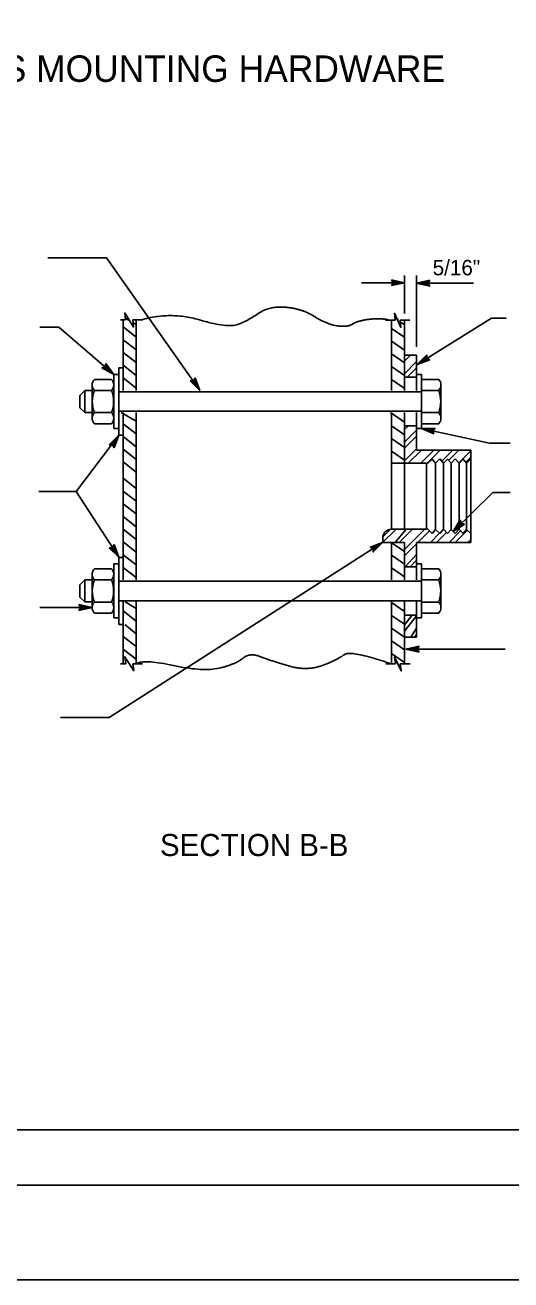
# Model space of a CAD drawing. Extents: x -893 to 867, y -474 to 712.
# Drawn here: x -174 to 46, y -474 to 95 of the extents above; entities that cross this region are included whole.
import ezdxf

# ---------------------------------------------------------------- set-up
doc = ezdxf.new("R2010")
doc.units = 0
for name, color, linetype in [('border_PLOTTING-ELEMENTS', 7, 'Continuous'), ('border_rw_22x34_Cut_Lines', 7, 'Continuous'), ('border_SHEET', 7, 'Continuous'), ('es_DETAIL', 7, 'Continuous'), ('es_DETAIL-anno', 7, 'Continuous')]:
    doc.layers.add(name, color=color, linetype=linetype)

msp = doc.modelspace()

# ---------------------------------------------------------------- linework, layer by layer
at = {"layer": 'border_PLOTTING-ELEMENTS'}
for points in [[(-893.46, -474.05), (866.55, -474.05), (866.55, 711.96), (-893.46, 711.96)], [(-863.46, 668.96), (836.55, 668.96), (836.55, -431.05), (-863.46, -431.05)]]:
    msp.add_lwpolyline(points, close=True, dxfattribs=at)
at = {"layer": 'border_rw_22x34_Cut_Lines'}
msp.add_lwpolyline([(-863.46, 668.96), (836.55, 668.96), (836.55, -431.05), (-863.46, -431.05)], close=True, dxfattribs=at)
at = {"layer": 'border_SHEET'}
msp.add_line((811.55, -406.05), (-813.46, -406.05), dxfattribs=at)
at = {"layer": 'es_DETAIL'}
for p, q in [((-128.76, -39.03), (-131.14, -39.03)), ((-129.92, -70.99), (-129.92, -39.03)), ((-128.98, -38.16), (-127.35, -39.1)), ((-121.16, -39.03), (-125.56, -39.03)), ((-123.94, -39.03), (-123.94, -70.99)), ((-6.51, -39.18), (-10.91, -39.18)), ((-8.26, -70.99), (-8.26, -39.18)), ((-6.66, -38.01), (-5.07, -38.93)), ((0.07, -39.18), (-4.33, -39.18)), ((-2.28, -54.99), (-2.28, -39.18)), ((-129.92, -42.19), (-123.94, -46.81)), ((-125.59, -40.12), (-123.94, -41.07)), ((-8.26, -42.86), (-2.11, -47)), ((-4.23, -40), (-2.28, -41.13)), ((-129.92, -47.96), (-123.94, -52.58)), ((-8.26, -48.63), (-2.28, -52.67)), ((-129.92, -53.73), (-123.94, -58.35)), ((-8.26, -54.4), (-2.28, -58.45)), ((-2.28, -64.99), (-2.28, -54.99)), ((-2.28, -54.99), (3.18, -54.99)), ((3.18, -54.99), (3.18, -64.99)), ((-131.92, -60.77), (-131.92, -91.21)), ((-131.92, -60.77), (-129.92, -60.77)), ((-129.92, -59.51), (-123.94, -64.13)), ((-129.92, -70.99), (-129.92, -60.77)), ((-8.26, -60.18), (-2.28, -64.22)), ((-142.94, -65.93), (-135.16, -65.93)), ((-134.14, -63.77), (-131.92, -63.77)), ((-134.14, -63.77), (-134.14, -88.21)), ((-129.92, -65.28), (-123.94, -69.9)), ((-8.26, -65.95), (-2.46, -69.89)), ((-2.28, -64.99), (-2.28, -70.99)), ((3.18, -64.99), (-2.28, -64.99)), ((-2.25, -63.33), (-2.25, -63.33)), ((-2.25, -63.33), (-2.25, -63.33)), ((-2.25, -63.33), (-2.25, -63.33)), ((-2.25, -63.33), (-2.25, -63.33)), ((5.4, -63.77), (3.18, -63.77)), ((3.18, -64.99), (3.18, -70.99)), ((5.4, -88.21), (5.4, -63.77)), ((13.18, -65.93), (5.4, -65.93)), ((-149.51, -73.21), (-147.29, -70.99)), ((-149.51, -78.77), (-149.51, -73.21)), ((-143.96, -70.99), (-147.29, -70.99)), ((-147.29, -80.99), (-147.29, -70.99)), ((-143.96, -68.44), (-143.96, -83.53)), ((-142.94, -70.96), (-135.16, -70.96)), ((-131.92, -80.99), (-131.92, -70.99)), ((-131.92, -71.59), (5.4, -71.59)), ((13.18, -70.96), (5.4, -70.96)), ((5.4, -80.99), (5.4, -70.99)), ((14.19, -83.53), (14.19, -68.44)), ((-149.51, -78.77), (-147.29, -80.99)), ((-143.96, -80.99), (-147.29, -80.99)), ((-142.94, -81.02), (-135.16, -81.02)), ((-131.92, -80.39), (5.4, -80.39)), ((-130.72, -80.99), (-123.94, -84.9)), ((-129.92, -80.99), (-129.92, -146.61)), ((-129.92, -91.21), (-129.92, -80.99)), ((-123.94, -80.99), (-123.94, -156.83)), ((-8.68, -80.99), (-2.28, -85.27)), ((-8.26, -103.65), (-8.26, -80.99)), ((-2.28, -80.99), (-2.28, -80.99)), ((-2.28, -80.99), (-2.28, -86.99)), ((3.18, -80.99), (3.18, -86.99)), ((13.18, -81.02), (5.4, -81.02)), ((-142.94, -86.05), (-135.16, -86.05)), ((-134.14, -88.21), (-131.92, -88.21)), ((-129.92, -86.05), (-123.94, -90.67)), ((-8.26, -87), (-2.28, -91.05)), ((3.18, -86.99), (-2.28, -86.99)), ((-2.28, -86.99), (-2.28, -103.99)), ((3.18, -97.99), (3.18, -86.99)), ((5.4, -88.21), (3.18, -88.21)), ((13.18, -86.05), (5.4, -86.05)), ((-129.92, -91.21), (-131.92, -91.21)), ((-129.92, -91.83), (-123.94, -96.45)), ((-8.26, -92.78), (-2.28, -96.82)), ((-129.92, -97.6), (-123.94, -102.22)), ((-8.26, -98.55), (-2.28, -102.59)), ((-2.25, -100.31), (-2.25, -100.31)), ((27.72, -97.99), (3.18, -97.99)), ((7.72, -104.53), (10.18, -102.06)), ((10.18, -102.06), (11.78, -103.85)), ((11.78, -103.85), (13.64, -101.99)), ((13.64, -101.99), (15.36, -103.92)), ((15.36, -103.92), (17.22, -102.06)), ((17.22, -102.06), (18.82, -103.85)), ((18.82, -103.85), (20.68, -101.99)), ((20.68, -101.99), (22.4, -103.92)), ((22.4, -103.92), (24.26, -102.06)), ((24.26, -102.06), (25.86, -103.85)), ((25.86, -103.85), (27.72, -101.99)), ((27.72, -101.99), (27.72, -97.99)), ((27.72, -101.99), (27.72, -135.83)), ((-129.92, -103.38), (-123.94, -107.99)), ((-8.26, -133.83), (-8.26, -103.65)), ((7.72, -103.99), (-8.26, -103.99)), ((-2.28, -103.99), (7.72, -103.99)), ((-2.28, -103.99), (-2.28, -133.64)), ((7.72, -103.99), (7.72, -133.29)), ((7.72, -103.99), (7.72, -104.53)), ((11.78, -133.97), (11.78, -103.85)), ((15.36, -133.9), (15.36, -103.92)), ((18.8, -133.97), (18.82, -103.85)), ((22.4, -133.9), (22.4, -103.92)), ((25.86, -133.97), (25.86, -103.85)), ((-129.92, -110.76), (-123.94, -115.38)), ((-129.92, -116.53), (-123.94, -121.15)), ((-129.92, -122.31), (-123.94, -126.93)), ((-129.92, -128.08), (-123.94, -132.7)), ((-129.92, -133.85), (-123.94, -138.47)), ((-8.18, -133.83), (7.72, -133.83)), ((7.72, -133.83), (7.72, -133.29)), ((7.72, -133.29), (10.18, -135.76)), ((11.78, -133.97), (10.18, -135.76)), ((10.18, -135.76), (11.78, -133.97)), ((13.64, -135.83), (11.78, -133.97)), ((11.78, -133.97), (13.64, -135.83)), ((13.64, -135.83), (15.36, -133.9)), ((15.36, -133.9), (17.22, -135.76)), ((18.82, -133.97), (17.22, -135.76)), ((17.22, -135.76), (18.82, -133.97)), ((20.68, -135.83), (18.82, -133.97)), ((18.82, -133.97), (20.68, -135.83)), ((20.68, -135.83), (22.4, -133.9)), ((22.4, -133.9), (24.26, -135.76)), ((25.86, -133.97), (24.26, -135.76)), ((24.26, -135.76), (25.86, -133.97)), ((27.72, -135.83), (25.86, -133.97)), ((25.86, -133.97), (27.72, -135.83)), ((27.72, -135.83), (27.72, -139.83)), ((-129.92, -139.63), (-123.94, -144.25)), ((-12.18, -139.87), (-12.18, -137.83)), ((-2.28, -139.83), (-12.18, -139.83)), ((-8.33, -139.83), (-2.28, -143.91)), ((-8.26, -139.87), (-8.26, -139.83)), ((-8.26, -156.83), (-8.26, -139.87)), ((-2.28, -150.83), (-2.28, -139.83)), ((27.72, -139.83), (3.18, -139.83)), ((3.18, -139.83), (3.18, -156.83)), ((-131.92, -146.61), (-131.92, -177.05)), ((-131.92, -146.61), (-129.92, -146.61)), ((-129.92, -145.4), (-123.94, -150.02)), ((-129.92, -156.83), (-129.92, -146.61)), ((-8.26, -145.64), (-2.28, -149.68)), ((-142.94, -151.77), (-135.16, -151.77)), ((-134.14, -149.61), (-131.92, -149.61)), ((-134.14, -149.61), (-134.14, -174.05)), ((-129.92, -151.18), (-123.79, -155.88)), ((-8.26, -151.41), (-2.28, -155.46)), ((-2.28, -150.83), (-2.28, -156.83)), ((3.18, -150.83), (-2.28, -150.83)), ((5.4, -149.61), (3.18, -149.61)), ((3.18, -150.83), (3.18, -149.61)), ((5.4, -174.05), (5.4, -149.61)), ((13.18, -151.77), (5.4, -151.77)), ((-149.51, -159.05), (-147.29, -156.83)), ((-149.51, -164.61), (-149.51, -159.05)), ((-143.96, -156.83), (-147.29, -156.83)), ((-147.29, -166.83), (-147.29, -156.83)), ((-143.96, -154.28), (-143.96, -169.37)), ((-142.94, -156.8), (-135.16, -156.8)), ((-131.92, -166.83), (-131.92, -156.83)), ((-131.92, -157.43), (5.4, -157.43)), ((13.18, -156.8), (5.4, -156.8)), ((5.4, -166.83), (5.4, -156.83)), ((14.19, -169.37), (14.19, -154.28)), ((-149.51, -164.61), (-147.29, -166.83)), ((-143.96, -166.83), (-147.29, -166.83)), ((-142.94, -166.86), (-135.16, -166.86)), ((-131.92, -166.23), (5.4, -166.23)), ((-129.92, -177.05), (-129.92, -166.83)), ((-128.93, -166.83), (-123.94, -169.71)), ((-123.94, -166.83), (-123.94, -194.82)), ((-8.26, -194.89), (-8.26, -166.83)), ((-8.26, -167.11), (-2.28, -171.15)), ((-2.28, -166.83), (-2.28, -172.83)), ((3.18, -166.83), (3.18, -172.83)), ((13.18, -166.86), (5.4, -166.86)), ((-142.94, -171.89), (-135.16, -171.89)), ((-134.14, -174.05), (-131.92, -174.05)), ((-129.92, -170.86), (-129.92, -194.7)), ((-129.92, -170.86), (-123.94, -175.48)), ((-8.26, -172.88), (-2.28, -176.93)), ((-2.28, -182.83), (-2.28, -172.83)), ((-2.28, -182.83), (-2.28, -172.83)), ((-2.28, -172.83), (3.18, -172.83)), ((3.18, -172.83), (3.18, -182.83)), ((5.4, -174.05), (3.18, -174.05)), ((13.18, -171.89), (5.4, -171.89)), ((-131.92, -177.05), (-129.92, -177.05)), ((-129.2, -177.05), (-123.94, -181.25)), ((-8.26, -178.66), (-2.28, -182.7)), ((-129.92, -182.41), (-123.94, -187.03)), ((-8.26, -184.43), (-2.28, -188.47)), ((-2.28, -182.83), (-2.28, -194.89)), ((3.18, -182.83), (-2.28, -182.83)), ((-129.92, -188.18), (-123.79, -192.89)), ((-8.26, -190.21), (-2.31, -194.23)), ((-128.68, -194.82), (-131.06, -194.82)), ((-121.08, -194.82), (-125.48, -194.82)), ((-6.4, -194.89), (-10.8, -194.89)), ((0.18, -194.89), (-4.22, -194.89))]:
    msp.add_line(p, q, dxfattribs=at)
for points in [[(-128.76, -39.03), (-129.16, -35.83), (-125.16, -42.23), (-125.56, -39.03)], [(-6.51, -39.18), (-6.91, -35.98), (-3.93, -42.38), (-4.33, -39.18)], [(-2.28, -57.7), (0.43, -54.99)], [(-2.28, -63.36), (3.18, -57.9)], [(-1.08, -64.99), (3.18, -60.73)], [(3.03, -64.99), (3.18, -64.84)], [(-2.28, -88.71), (-0.57, -86.99)], [(-2.28, -94.36), (3.18, -88.9)], [(-2.28, -97.19), (3.18, -91.73)], [(-2.28, -102.85), (3.18, -97.39)], [(-0.6, -103.99), (5.4, -97.99)], [(5.06, -103.99), (11.06, -97.99)], [(7.72, -104.16), (13.89, -97.99)], [(14.54, -103), (19.55, -97.99)], [(17.73, -102.63), (22.37, -97.99)], [(22.26, -103.76), (27.72, -98.3)], [(25.45, -103.4), (27.72, -101.13)], [(-12.23, -139.86), (-6.43, -134.06)], [(-12.18, -137.32), (-8.69, -133.83)], [(-6.54, -139.83), (-1.56, -133.83)], [(-4.73, -139.83), (1.27, -133.83)], [(-2.28, -143.04), (6.93, -133.83)], [(3.76, -139.83), (9.01, -134.58)], [(9.41, -139.83), (13.53, -135.71)], [(12.24, -139.83), (16.77, -135.3)], [(17.9, -139.83), (23.12, -134.61)], [(20.73, -139.83), (26.22, -134.33)], [(-2.28, -145.87), (3.18, -140.41)], [(26.38, -139.83), (27.72, -138.49)], [(-1.9, -150.69), (2.98, -145.45)], [(0.43, -150.76), (3.05, -147.85)], [(-2.28, -177.21), (1.21, -172.83)], [(-2.28, -180.04), (3.18, -173.04)], [(0.58, -182.83), (3.18, -178.7)], [(2.17, -182.94), (3.18, -181.52)], [(-128.68, -194.82), (-129.08, -191.62), (-125.08, -198.02), (-125.48, -194.82)], [(-6.4, -194.89), (-6.8, -191.69), (-3.82, -198.09), (-4.22, -194.89)]]:
    msp.add_lwpolyline(points, dxfattribs=at)
for centre, radius, start, end in [((-140.34, -68.45), 3.62, 135.9647, 224.0353), ((-137.76, -68.45), 3.62, 315.9647, 44.0353), ((10.58, -68.45), 3.62, 315.9647, 44.0353), ((-130.28, -75.99), 13.62, 158.3259, 201.6741), ((-147.82, -75.99), 13.62, 338.3259, 21.6741), ((0.52, -75.99), 13.62, 338.3259, 21.6741), ((-140.34, -83.53), 3.62, 135.9647, 224.0353), ((-137.76, -83.53), 3.62, 315.9647, 44.0353), ((10.58, -83.53), 3.62, 315.9647, 44.0353), ((-8.18, -137.83), 4, 90, 180), ((-140.34, -154.28), 3.62, 135.9647, 224.0353), ((-137.76, -154.28), 3.62, 315.9647, 44.0353), ((10.58, -154.28), 3.62, 315.9647, 44.0353), ((-130.28, -161.83), 13.62, 158.3259, 201.6741), ((-147.82, -161.83), 13.62, 338.3259, 21.6741), ((0.52, -161.83), 13.62, 338.3259, 21.6741), ((-140.34, -169.37), 3.62, 135.9647, 224.0353), ((-137.76, -169.37), 3.62, 315.9647, 44.0353), ((10.58, -169.37), 3.62, 315.9647, 44.0353)]:
    msp.add_arc(centre, radius, start, end, dxfattribs=at)
for points in [[(-121.94, -39.03), (-108.33, -35.12), (-82.6, -42.75), (-73.31, -39.37), (-63.59, -32.62), (-48.81, -33.88), (-37.41, -41.06), (-28.12, -42.33), (-23.48, -39.37), (-13.76, -38.11), (-9.78, -38.92)], [(-123.94, -194.82), (-120.6, -192.67), (-93.15, -198.58), (-78.37, -194.78), (-72.46, -189.71), (-62.75, -193.51), (-46.7, -198.16), (-32.77, -193.09), (-26.85, -188.44), (-8.26, -194.89)]]:
    msp.add_open_spline(points, degree=2, dxfattribs=at)
at = {"layer": 'es_DETAIL-anno'}
for p, q in [((-21.88, -22.13), (-2.28, -22.13)), ((-7.48, -22.13), (-8.28, -20.79)), ((-8.28, -20.79), (-8.28, -20.79)), ((-8.28, -20.79), (-2.28, -22.13)), ((-2.28, -22.13), (-8.28, -23.46)), ((-8.28, -23.46), (-7.48, -22.13)), ((-8.07, -21.14), (-3.66, -22.13)), ((-3.67, -22.13), (-8.05, -23.1)), ((-5.05, -22.13), (-7.87, -22.75)), ((-7.83, -21.5), (-5.05, -22.13)), ((-7.66, -21.85), (-6.43, -22.12)), ((-6.43, -22.12), (-7.64, -22.39)), ((-2.28, -36.15), (-2.28, -18.86)), ((-2.28, -22.13), (-2.28, -22.13)), ((3.18, -51.18), (3.18, -18.86)), ((3.18, -22.32), (9.18, -20.99)), ((3.18, -22.32), (28.93, -22.32)), ((9.18, -23.66), (3.18, -22.32)), ((3.18, -22.32), (3.18, -22.32)), ((8.96, -23.31), (4.56, -22.32)), ((4.57, -22.32), (8.94, -21.35)), ((5.94, -22.32), (8.76, -21.7)), ((8.73, -22.95), (5.94, -22.32)), ((7.32, -22.32), (8.53, -22.06)), ((8.55, -22.6), (7.32, -22.32)), ((9.18, -20.99), (8.38, -22.32)), ((8.38, -22.32), (9.18, -23.66)), ((9.18, -20.99), (9.18, -20.99)), ((-8.28, -23.46), (-8.28, -23.46)), ((9.18, -23.66), (9.18, -23.66)), ((37.15, -38.14), (3.4, -59.22)), ((43.79, -38.14), (37.15, -38.14)), ((3.4, -59.22), (7.77, -54.89)), ((4.57, -58.47), (7.76, -55.32)), ((5.74, -57.75), (7.79, -55.71)), ((8.43, -56.79), (5.74, -57.75)), ((6.91, -57.01), (7.79, -56.14)), ((8.09, -56.59), (6.91, -57.01)), ((7.77, -54.89), (7.77, -54.89)), ((7.77, -54.89), (7.8, -56.45)), ((7.8, -56.45), (9.19, -57.15)), ((-139.5, -60.74), (-138.01, -60.29)), ((-134.14, -63.77), (-139.5, -60.74)), ((-139.49, -60.74), (-139.49, -60.74)), ((-135.18, -62.84), (-139.08, -60.63)), ((-136.2, -61.92), (-138.72, -60.49)), ((-137.22, -60.99), (-138.3, -60.38)), ((-138.01, -60.29), (-137.71, -58.76)), ((-137.95, -59.97), (-137.22, -60.99)), ((-137.85, -59.59), (-136.2, -61.92)), ((-137.79, -59.17), (-135.17, -62.84)), ((-137.71, -58.76), (-137.71, -58.76)), ((-137.71, -58.76), (-134.14, -63.77)), ((9.19, -57.15), (3.4, -59.22)), ((3.4, -59.22), (3.4, -59.22)), ((8.82, -56.97), (4.57, -58.48)), ((9.19, -57.15), (9.19, -57.15)), ((-134.14, -63.77), (-134.14, -63.77)), ((-97.96, -66.61), (-99.52, -66.66)), ((-99.52, -66.66), (-99.52, -66.66)), ((-99.52, -66.66), (-95.15, -70.99)), ((-99.11, -66.65), (-95.9, -69.83)), ((-98.68, -66.66), (-96.65, -68.67)), ((-98.29, -66.62), (-97.4, -67.5)), ((-97.28, -65.22), (-97.96, -66.61)), ((-97.4, -67.5), (-97.82, -66.34)), ((-96.65, -68.67), (-97.65, -65.95)), ((-95.9, -69.82), (-97.45, -65.61)), ((-95.15, -70.99), (-97.28, -65.22)), ((-97.28, -65.22), (-97.28, -65.22)), ((-95.15, -70.99), (-95.15, -70.99)), ((5.4, -88.21), (11.54, -88.06)), ((11.03, -90.68), (5.4, -88.21)), ((5.4, -88.21), (5.4, -88.21)), ((10.89, -90.29), (6.75, -88.48)), ((6.76, -88.47), (11.24, -88.37)), ((8.11, -88.74), (11, -88.67)), ((10.73, -89.89), (8.11, -88.74)), ((9.47, -89.01), (10.7, -88.98)), ((10.62, -89.52), (9.47, -89.01)), ((11.54, -88.06), (10.5, -89.21)), ((10.5, -89.21), (11.03, -90.68)), ((11.03, -90.68), (11.03, -90.68)), ((11.54, -88.06), (11.54, -88.06)), ((-151.22, -116.81), (-131.92, -91.21)), ((-136.29, -95.54), (-131.92, -91.21)), ((-134.73, -95.59), (-136.29, -95.54)), ((-136.29, -95.54), (-136.29, -95.54)), ((-135.87, -95.55), (-132.67, -92.37)), ((-135.44, -95.55), (-133.41, -93.54)), ((-135.05, -95.59), (-134.16, -94.7)), ((-134.04, -96.98), (-134.73, -95.59)), ((-134.16, -94.7), (-134.59, -95.86)), ((-133.41, -93.54), (-134.41, -96.25)), ((-132.67, -92.38), (-134.21, -96.59)), ((-131.92, -91.21), (-134.04, -96.98)), ((-131.92, -91.21), (-131.92, -91.21)), ((-134.04, -96.98), (-134.04, -96.98)), ((-168.15, -116.81), (-151.22, -116.81)), ((-151.22, -116.81), (-131.92, -146.56)), ((19.75, -134.9), (22.98, -129.67)), ((20.72, -133.9), (23.08, -130.09)), ((21.68, -132.92), (23.2, -130.46)), ((22.98, -129.67), (22.98, -129.67)), ((22.98, -129.67), (23.38, -131.17)), ((24.9, -131.54), (19.75, -134.9)), ((19.75, -134.9), (19.75, -134.9)), ((24.49, -131.44), (20.71, -133.91)), ((24.07, -131.36), (21.68, -132.92)), ((22.64, -131.93), (23.3, -130.88)), ((23.7, -131.24), (22.64, -131.93)), ((23.38, -131.17), (24.9, -131.54)), ((24.9, -131.54), (24.9, -131.54)), ((-134.04, -140.79), (-134.73, -142.18)), ((-134.16, -143.07), (-134.59, -141.91)), ((-133.41, -144.24), (-134.41, -141.52)), ((-132.67, -145.39), (-134.21, -141.18)), ((-131.92, -146.56), (-134.04, -140.79)), ((-134.04, -140.79), (-134.04, -140.79)), ((-134.73, -142.18), (-136.29, -142.23)), ((-136.29, -142.23), (-136.29, -142.23)), ((-136.29, -142.23), (-131.92, -146.56)), ((-135.87, -142.22), (-132.67, -145.4)), ((-135.44, -142.23), (-133.41, -144.24)), ((-135.05, -142.19), (-134.16, -143.07)), ((-131.92, -146.56), (-131.92, -146.56)), ((-167.61, -169.37), (-143.96, -169.37)), ((-149.16, -169.37), (-149.96, -168.03)), ((-149.96, -168.03), (-149.96, -168.03)), ((-149.96, -168.03), (-143.96, -169.37)), ((-143.96, -169.37), (-149.96, -170.7)), ((-149.96, -170.7), (-149.16, -169.37)), ((-149.74, -168.39), (-145.34, -169.37)), ((-145.35, -169.37), (-149.72, -170.34)), ((-146.72, -169.37), (-149.54, -170)), ((-149.5, -168.75), (-146.72, -169.37)), ((-149.33, -169.09), (-148.1, -169.37)), ((-148.1, -169.37), (-149.31, -169.64)), ((-143.96, -169.37), (-143.96, -169.37)), ((-149.96, -170.7), (-149.96, -170.7)), ((-1.71, -188.24), (4.29, -186.91)), ((-0.32, -188.24), (4.05, -187.27)), ((1.05, -188.24), (3.88, -187.62)), ((4.29, -186.91), (3.49, -188.24)), ((4.29, -186.91), (4.29, -186.91)), ((-1.71, -188.24), (43.37, -188.24)), ((4.29, -189.58), (-1.71, -188.24)), ((-1.71, -188.24), (-1.71, -188.24)), ((4.07, -189.22), (-0.33, -188.24)), ((3.84, -188.86), (1.05, -188.24)), ((2.43, -188.24), (3.64, -187.97)), ((3.66, -188.52), (2.43, -188.24)), ((3.49, -188.24), (4.29, -189.58)), ((4.29, -189.58), (4.29, -189.58))]:
    msp.add_line(p, q, dxfattribs=at)
for points in [[(-164.07, -10.85), (-137.5, -10.85), (-95.15, -70.99)], [(-167.61, -42.22), (-159.09, -42.22), (-134.14, -63.77)], [(45.66, -94.85), (36.21, -94.85), (5.4, -88.21)], [(45.6, -117.16), (37.75, -117.16), (19.75, -134.9)], [(-158.25, -219.24), (-136.16, -219.24), (-12.23, -139.86)]]:
    msp.add_lwpolyline(points, dxfattribs=at)
msp.add_lwpolyline([(-17.91, -141.94), (-12.23, -139.86), (-16.49, -144.15), (-16.51, -143.74), (-13.38, -140.6), (-17.55, -142.12), (-17.18, -142.3), (-14.52, -141.33), (-16.52, -143.33), (-16.53, -142.93), (-15.66, -142.06), (-16.82, -142.48), (-16.54, -142.62), (-16.49, -144.15), (-16.54, -142.62)], close=True, dxfattribs=at)

# ---------------------------------------------------------------- texts
for s, height, p in [('MISCELLANEOUS MOUNTING HARDWARE', 12, (-310.24, 68.88)), ('5/16"', 7, (10.46, -18.78)), ('SECTION B-B', 10, (-113.2, -281.96))]:
    msp.add_text(s, height=height, dxfattribs=at).set_placement(p)

doc.saveas('drawing.dxf')
